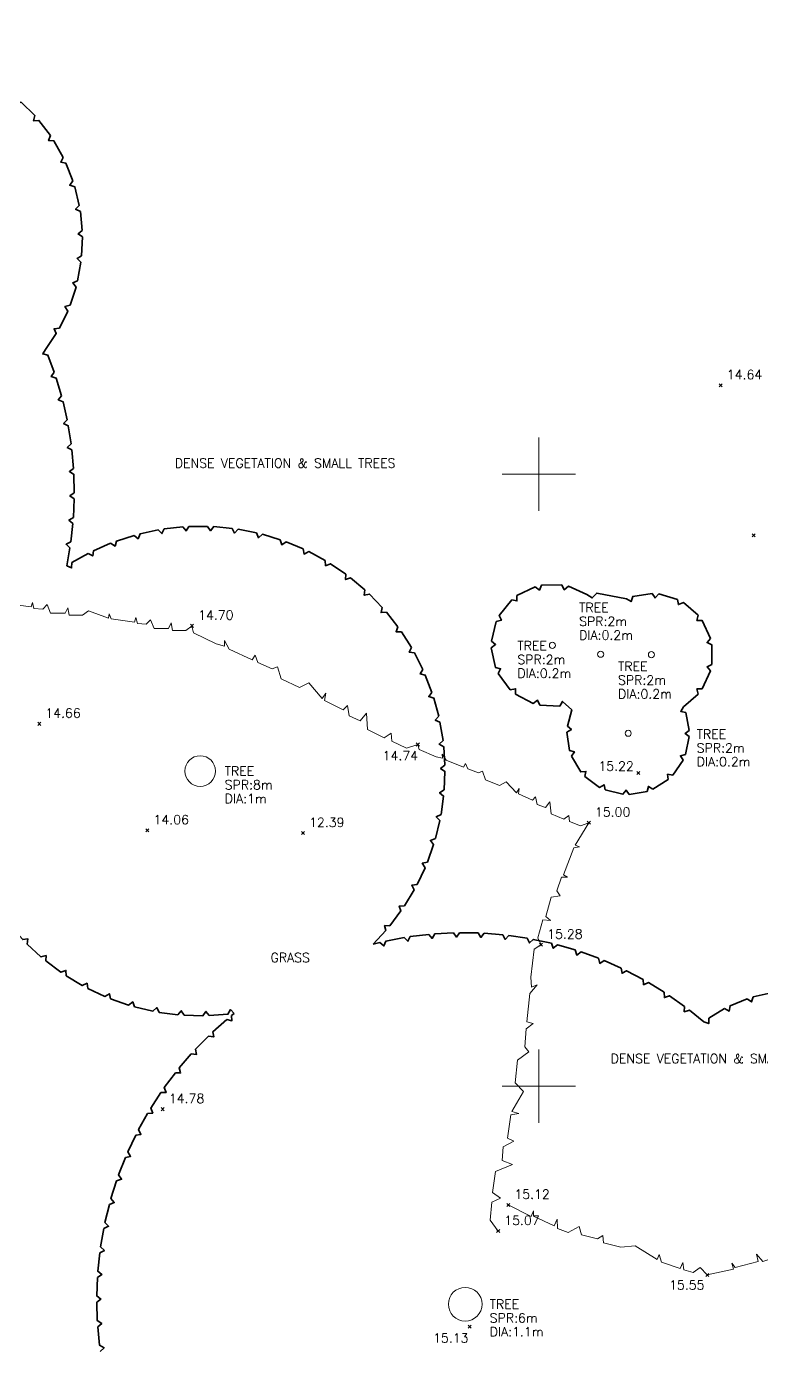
# Model space of a CAD drawing. Extents: x 521064 to 521635, y 174590 to 175241.
# Drawn here: x 521463.25 to 521487.28, y 174811.39 to 174854.63 of the extents above; entities that cross this region are included whole.
import ezdxf

# ---------------------------------------------------------------- set-up
doc = ezdxf.new("R2010")
doc.units = 0
doc.header["$PDMODE"] = 3
doc.header["$PDSIZE"] = 0.05
doc.layers.get('0').update_dxf_attribs({"linetype": 'CONTINUOUS', "lineweight": 18})
for name, color, linetype, lineweight in [('I031G_SURVEY-GRID', 7, 'CONTINUOUS', 18), ('I904G_HATCHING', 62, 'CONTINUOUS', 18), ('I910T_TXT-GEN-S', 7, 'CONTINUOUS', 13), ('I923G_SURVEY-POINT', 7, 'CONTINUOUS', 18), ('I923T_SURVEY-LEVEL', 7, 'CONTINUOUS', 13), ('I941G_TREE', 72, 'CONTINUOUS', 18), ('I941G_TREE-VEG', 6, 'CONTINUOUS', 35), ('I941T_TREE-TXT', 82, 'CONTINUOUS', 13), ('I995G_VEGETATION', 102, 'CONTINUOUS', 18)]:
    doc.layers.add(name, color=color, linetype=linetype, lineweight=lineweight)
doc.styles.add('MONOTXT', font='simplex.shx')

# ---------------------------------------------------------------- blocks, each defined once
blk = doc.blocks.new('HEL Vegitation')
at = {"color": 0, "linetype": 'ByBlock'}
blk.add_polyline3d([(0, 0, 0), (0.0922, -0.0113, 0), (0.0935, 0.0101, 0), (0.0995, -0.0077, 0), (0.1821, -0.0154, 0), (0.1845, 0.0113, 0), (0.197, -0.0202, 0), (0.2387, -0.0214, 0), (0.2678, 0.0125, 0), (0.2868, -0.0125, 0), (0.3463, -0.0065, 0), (0.3601, 0.0113, 0), (0.3714, -0.0138, 0), (0.4361, -0.0065, 0), (0.4826, 0.015, 0), (0.5749, -0.0053, 0), (0.5749, 0.015, 0), (0.5927, -0.0089, 0), (0.6647, -0.0077, 0), (0.6659, 0.0166, 0), (0.6788, -0.0077, 0), (0.714, -0.0053, 0), (0.7306, 0.0202, 0), (0.7646, 0.0036, 0)], dxfattribs=at)
blk = doc.blocks.new('HER Vegitation')
at = {"color": 0, "linetype": 'ByBlock'}
blk.add_polyline3d([(-0.00004, -0.00003, 0), (0.00496, 0.00717, 0), (0.01646, 0.00967, 0), (0.02056, 0.00527, 0), (0.02246, 0.01117, 0), (0.03586, 0.01367, 0), (0.04366, 0.00467, 0), (0.04396, 0.01187, 0), (0.05246, 0.01397, 0), (0.05806, 0.00867, 0), (0.05866, 0.01307, 0), (0.07366, 0.01587, 0), (0.07616, 0.01117, 0), (0.07586, 0.01587, 0), (0.09056, 0.01277, 0), (0.09396, 0.01967, 0), (0.10836, 0.02277, 0), (0.11586, 0.01747, 0), (0.11806, 0.02087, 0), (0.12926, 0.02367, 0), (0.13396, 0.02057, 0), (0.13366, 0.02467, 0), (0.15176, 0.02867, 0), (0.15836, 0.02587, 0), (0.15586, 0.02897, 0), (0.16176, 0.03147, 0), (0.17966, 0.03497, 0), (0.18366, 0.03187, 0)], dxfattribs=at)

msp = doc.modelspace()

# ---------------------------------------------------------------- hatches: boundary and pattern name
at = {"layer": 'I904G_HATCHING'}
h = msp.add_hatch(dxfattribs=at)
h.set_pattern_fill('ANSI31', color=256, scale=0.05, angle=325, style=0)
h.paths.add_polyline_path([(521444.647, 174870.129), (521444.767, 174870.488), (521444.74, 174870.5), (521448.45, 174880.371), (521449.941, 174884.328), (521450.825, 174886.529), (521450.847, 174886.52), (521450.926, 174886.782), (521450.891, 174886.795), (521451.299, 174887.88), (521451.756, 174889.095), (521452.087, 174889.949), (521456.936, 174902.777), (521456.966, 174902.77), (521457.046, 174902.981), (521457.017, 174902.992), (521457.914, 174905.372), (521457.945, 174905.361), (521458.022, 174905.548), (521457.983, 174905.561), (521458.276, 174906.369), (521462.956, 174918.783), (521466.072, 174927.188), (521464.076, 174927.947), (521468.769, 174940.432, 0.955868), (521469.475, 174942.331), (521471.148, 174946.743), (521474.224, 174954.819), (521476.207, 174954.068), (521476.515, 174954.891), (521477.009, 174956.195), (521478.199, 174959.33), (521484.138, 174974.996), (521479.855, 174976.619), (521476.932, 174977.669), (521452.975, 174986.679), (521435.919, 174993.099), (521428.128, 174972.416), (521429.781, 174971.785), (521430.021, 174971.695), (521433.184, 174970.506), (521434.896, 174969.868), (521438.341, 174968.558), (521441.761, 174967.264), (521445.161, 174965.981), (521448.596, 174964.682), (521455.487, 174962.087), (521455.476, 174962.053), (521458.891, 174960.794), (521462.306, 174959.518), (521465.737, 174958.179), (521469.249, 174956.851), (521468.581, 174955.061), (521467.259, 174951.617), (521465.972, 174948.192), (521464.688, 174944.765), (521463.391, 174941.344), (521462.079, 174937.939), (521459.635, 174931.417), (521459.531, 174931.156), (521458.957, 174929.762), (521455.448, 174931.078), (521445.427, 174934.864), (521445.465, 174934.963), (521438.391, 174937.632), (521438.321, 174937.524), (521426.616, 174941.938), (521417.773, 174945.266), (521416.325, 174941.546), (521415.787, 174940.154), (521415.691, 174939.877), (521414.834, 174937.565), (521414.715, 174937.25), (521412.878, 174932.304), (521410.966, 174927.233), (521411.009, 174927.217), (521410.308, 174925.256), (521409.793, 174923.815), (521409.59, 174923.888), (521409.494, 174923.62), (521409.698, 174923.548), (521409.18, 174922.188), (521408.779, 174921.257), (521408.62, 174921.301), (521408.527, 174921.035), (521408.66, 174920.981), (521406.041, 174913.956), (521403.64, 174907.539), (521403.456, 174907.607), (521403.356, 174907.319), (521403.545, 174907.242), (521403.116, 174906.1), (521402.687, 174904.959), (521402.489, 174905.026), (521402.381, 174904.749), (521402.512, 174904.698), (521400.204, 174898.475), (521397.783, 174892.059), (521397.488, 174891.278), (521397.359, 174891.328), (521397.239, 174891.054), (521397.38, 174890.992), (521396.52, 174888.719), (521396.373, 174888.768), (521396.268, 174888.45), (521396.4, 174888.401), (521395.133, 174885.032), (521394.064, 174882.186), (521391.344, 174874.988), (521391.205, 174875.039), (521391.1, 174874.758), (521391.239, 174874.706), (521390.381, 174872.417), (521390.233, 174872.468), (521390.129, 174872.209), (521390.282, 174872.151), (521389.991, 174871.374), (521387.524, 174864.847), (521385.209, 174858.708), (521385.068, 174858.75), (521384.958, 174858.474), (521385.136, 174858.407), (521384.273, 174856.101), (521384.088, 174856.17), (521383.989, 174855.89), (521384.052, 174855.867), (521381.594, 174849.288), (521380.194, 174845.644), (521379.181, 174842.622), (521379.088, 174842.652), (521379.001, 174842.443), (521378.918, 174842.471), (521378.816, 174842.195), (521378.98, 174842.128), (521378.557, 174841.01), (521378.112, 174839.834), (521377.944, 174839.891), (521377.84, 174839.615), (521383.072, 174837.632), (521382.984, 174837.365), (521384.935, 174836.605), (521385.08, 174836.977), (521386.169, 174836.562), (521388.506, 174835.674), (521388.352, 174835.271), (521393.371, 174833.441), (521399.888, 174830.984), (521407.686, 174828.049), (521413.363, 174825.908), (521419.126, 174823.735), (521420.925, 174823.05), (521421.045, 174823.324), (521426.282, 174821.35), (521427.354, 174824.203), (521427.32, 174824.215), (521427.478, 174824.647), (521431.499, 174835.309), (521432.254, 174837.309), (521433.387, 174840.315), (521433.432, 174840.298), (521433.501, 174840.492), (521433.46, 174840.512), (521434.167, 174842.391), (521436.187, 174847.758), (521438.541, 174854), (521438.591, 174853.981), (521438.659, 174854.174), (521438.603, 174854.195), (521439.179, 174855.772), (521439.467, 174856.559), (521439.537, 174856.534), (521439.624, 174856.779), (521439.578, 174856.801), (521442.591, 174864.822), (521444.411, 174869.65), (521444.599, 174870.147)])
h.paths.add_polyline_path([(521438.717, 174857.381), (521435.251, 174848.11), (521431.729, 174838.752), (521425.657, 174822.654), (521420.511, 174824.595), (521420.393, 174824.326), (521413.716, 174826.844), (521400.241, 174831.919), (521394.66, 174834.024), (521394.785, 174834.358), (521384.508, 174838.264), (521384.366, 174837.9), (521384.23, 174837.953), (521384.32, 174838.228), (521379.294, 174840.133), (521380.232, 174842.61), (521381.135, 174845.306), (521382.53, 174848.934), (521384.99, 174855.516), (521386.144, 174858.355), (521388.459, 174864.494), (521390.927, 174871.022), (521392.331, 174874.771), (521412.215, 174927.383), (521413.816, 174931.956), (521415.653, 174936.902), (521416.719, 174939.791), (521418.346, 174943.982), (521426.264, 174941.002), (521426.263, 174941.002), (521437.969, 174936.588), (521445.074, 174933.929), (521459.59, 174928.444), (521463.016, 174937.589), (521465.624, 174944.414), (521466.908, 174947.841), (521469.518, 174954.712), (521470.534, 174957.435), (521466.09, 174959.114), (521462.656, 174960.455), (521459.241, 174961.73), (521455.839, 174963.023), (521448.948, 174965.618), (521445.514, 174966.917), (521442.114, 174968.2), (521438.696, 174969.492), (521429.424, 174973.021), (521436.502, 174991.811), (521452.622, 174985.743), (521482.836, 174974.381), (521475.623, 174955.358), (521473.644, 174956.108), (521470.213, 174947.099), (521468.539, 174942.685), (521467.833, 174940.784), (521462.789, 174927.366), (521464.79, 174926.606), (521462.019, 174919.134), (521457.341, 174906.722), (521456, 174903.131), (521451.152, 174890.302), (521449.005, 174884.68), (521444.766, 174873.426), (521443.663, 174870.5)], flags=16)

# ---------------------------------------------------------------- linework, layer by layer
at = {"layer": 'I031G_SURVEY-GRID'}
for p, q in [((521480, 174841.2), (521480, 174838.8)), ((521478.8, 174840), (521481.2, 174840)), ((521480, 174821.2), (521480, 174818.8)), ((521478.8, 174820), (521481.2, 174820))]:
    msp.add_line(p, q, dxfattribs=at)
at = {"layer": 'I923G_SURVEY-POINT'}
for p in [(521485.945, 174842.909, 14.635), (521487.021, 174838.006, 14.923), (521468.662, 174835.045, 14.701), (521463.666, 174831.844, 14.658), (521476.044, 174831.168, 14.736), (521483.253, 174830.234, 15.22), (521481.634, 174828.611, 15), (521467.203, 174828.362, 14.063), (521472.288, 174828.272, 12.386), (521480.072, 174824.622, 15.276), (521467.706, 174819.25, 14.781), (521478.999, 174816.121, 15.121), (521478.67, 174815.265, 15.074), (521485.507, 174813.832, 15.546), (521477.737, 174812.138, 15.131)]:
    msp.add_point(p, dxfattribs=at)
at = {"layer": 'I941G_TREE'}
for centre, radius in [((521480.445, 174834.407), 0.1), ((521482.019, 174834.118), 0.1), ((521483.681, 174834.102), 0.1), ((521482.92, 174831.535), 0.1), ((521468.929, 174830.3), 0.5), ((521477.593, 174812.876), 0.55)]:
    msp.add_circle(centre, radius, dxfattribs=at)
at = {"layer": 'I941G_TREE-VEG'}
for points in [[(521463.521, 174851.719), (521463.08, 174852.156), (521462.911, 174852.119), (521462.923, 174852.292)], [(521464.034, 174851.068), (521463.658, 174851.563), (521463.485, 174851.549), (521463.521, 174851.719)], [(521464.453, 174850.353), (521464.148, 174850.895), (521463.975, 174850.905), (521464.034, 174851.068)], [(521464.769, 174849.588), (521464.541, 174850.166), (521464.371, 174850.2), (521464.453, 174850.353)], [(521464.976, 174848.786), (521464.831, 174849.39), (521464.667, 174849.447), (521464.769, 174849.588)], [(521465.072, 174847.963), (521465.011, 174848.582), (521464.856, 174848.661), (521464.976, 174848.786)], [(521465.053, 174847.135), (521465.078, 174847.756), (521464.936, 174847.856), (521465.072, 174847.963)], [(521464.92, 174846.318), (521465.03, 174846.929), (521464.903, 174847.047), (521465.053, 174847.135)], [(521464.676, 174845.526), (521464.869, 174846.117), (521464.76, 174846.251), (521464.92, 174846.318)], [(521464.325, 174844.776), (521464.598, 174845.334), (521464.508, 174845.482), (521464.676, 174845.526)], [(521463.874, 174844.081), (521464.221, 174844.596), (521464.153, 174844.756), (521464.325, 174844.776)], [(521464.16, 174843.331), (521463.95, 174843.895), (521463.783, 174843.935), (521463.874, 174844.081)], [(521464.395, 174842.564), (521464.224, 174843.141), (521464.06, 174843.192), (521464.16, 174843.331)], [(521464.579, 174841.783), (521464.446, 174842.37), (521464.286, 174842.432), (521464.395, 174842.564)], [(521464.71, 174840.992), (521464.617, 174841.586), (521464.461, 174841.659), (521464.579, 174841.783)], [(521464.788, 174840.193), (521464.735, 174840.793), (521464.584, 174840.875), (521464.71, 174840.992)], [(521464.812, 174839.391), (521464.799, 174839.993), (521464.654, 174840.085), (521464.788, 174840.193)], [(521464.783, 174838.59), (521464.81, 174839.191), (521464.671, 174839.293), (521464.812, 174839.391)], [(521464.7, 174837.792), (521464.767, 174838.39), (521464.636, 174838.501), (521464.783, 174838.59)], [(521467.556, 174838.182), (521466.963, 174838.055), (521466.901, 174837.894), (521466.768, 174838.003)], [(521468.359, 174838.28), (521467.756, 174838.214), (521467.678, 174838.06), (521467.556, 174838.182)], [(521469.168, 174838.297), (521468.561, 174838.292), (521468.468, 174838.147), (521468.359, 174838.28)], [(521469.974, 174838.232), (521469.37, 174838.288), (521469.263, 174838.153), (521469.168, 174838.297)], [(521470.77, 174838.086), (521470.174, 174838.203), (521470.054, 174838.079), (521469.974, 174838.232)], [(521464.565, 174837.005), (521464.671, 174837.593), (521464.547, 174837.713), (521464.7, 174837.792)], [(521466.001, 174837.745), (521465.445, 174837.502), (521465.417, 174837.332), (521465.264, 174837.411)], [(521466.768, 174838.003), (521466.19, 174837.817), (521466.145, 174837.651), (521466.001, 174837.745)], [(521471.546, 174837.86), (521470.966, 174838.037), (521470.834, 174837.926), (521470.77, 174838.086)], [(521472.296, 174837.557), (521471.737, 174837.791), (521471.594, 174837.695), (521471.546, 174837.86)], [(521465.264, 174837.411), (521464.736, 174837.113), (521464.725, 174836.941), (521464.565, 174837.005)], [(521473.012, 174837.18), (521472.479, 174837.47), (521472.327, 174837.388), (521472.296, 174837.557)], [(521473.686, 174836.732), (521473.185, 174837.074), (521473.026, 174837.008), (521473.012, 174837.18)], [(521474.311, 174836.219), (521473.847, 174836.61), (521473.682, 174836.56), (521473.686, 174836.732)], [(521480.749, 174836.383), (521480.091, 174836.375), (521480.016, 174836.216), (521479.877, 174836.324)], [(521481.563, 174836.065), (521480.964, 174836.338), (521480.828, 174836.227), (521480.749, 174836.383)], [(521474.881, 174835.645), (521474.459, 174836.081), (521474.29, 174836.048), (521474.311, 174836.219)], [(521479.877, 174836.324), (521479.285, 174836.036), (521479.285, 174835.86), (521479.113, 174835.899)], [(521482.867, 174835.929), (521481.893, 174836.114), (521481.747, 174835.958), (521481.563, 174836.065)], [(521483.703, 174836.102), (521483.068, 174836.006), (521483.017, 174835.839), (521482.867, 174835.929)], [(521484.535, 174835.91), (521483.918, 174836.088), (521483.802, 174835.958), (521483.703, 174836.102)], [(521475.39, 174835.017), (521475.014, 174835.493), (521474.843, 174835.478), (521474.881, 174835.645)], [(521479.113, 174835.899), (521478.701, 174835.386), (521478.775, 174835.227), (521478.604, 174835.189)], [(521485.212, 174835.389), (521484.725, 174835.808), (521484.565, 174835.739), (521484.535, 174835.91)], [(521478.604, 174835.189), (521478.45, 174834.549), (521478.585, 174834.437), (521478.446, 174834.329)], [(521485.609, 174834.634), (521485.341, 174835.218), (521485.167, 174835.221), (521485.212, 174835.389)], [(521475.834, 174834.341), (521475.508, 174834.852), (521475.335, 174834.854), (521475.39, 174835.017)], [(521485.655, 174833.781), (521485.655, 174834.424), (521485.498, 174834.499), (521485.609, 174834.634)], [(521476.206, 174833.623), (521475.934, 174834.165), (521475.763, 174834.184), (521475.834, 174834.341)], [(521478.446, 174834.329), (521478.58, 174833.685), (521478.75, 174833.641), (521478.67, 174833.484)], [(521485.342, 174832.987), (521485.609, 174833.571), (521485.498, 174833.705), (521485.655, 174833.781)], [(521476.505, 174832.871), (521476.288, 174833.438), (521476.12, 174833.474), (521476.206, 174833.623)], [(521478.67, 174833.484), (521479.065, 174832.958), (521479.238, 174832.991), (521479.233, 174832.815)], [(521484.725, 174832.396), (521485.212, 174832.815), (521485.167, 174832.984), (521485.342, 174832.987)], [(521476.726, 174832.093), (521476.567, 174832.678), (521476.403, 174832.732), (521476.505, 174832.871)], [(521479.233, 174832.815), (521479.815, 174832.508), (521479.957, 174832.612), (521480.027, 174832.451)], [(521480.027, 174832.451), (521480.684, 174832.421), (521480.769, 174832.575), (521481.08, 174832.303), (521480.934, 174831.769), (521481.064, 174831.659), (521480.92, 174831.569)], [(521476.867, 174831.296), (521476.768, 174831.895), (521476.611, 174831.964), (521476.726, 174832.093)], [(521484.918, 174831.625), (521484.802, 174832.212), (521484.637, 174832.251), (521484.725, 174832.396)], [(521484.795, 174830.839), (521484.917, 174831.424), (521484.78, 174831.525), (521484.918, 174831.625)], [(521476.927, 174830.49), (521476.889, 174831.095), (521476.74, 174831.18), (521476.867, 174831.296)], [(521480.92, 174831.569), (521481, 174830.976), (521481.163, 174830.926), (521481.065, 174830.787)], [(521481.065, 174830.787), (521481.37, 174830.272), (521481.539, 174830.289), (521481.504, 174830.123)], [(521484.375, 174830.163), (521484.716, 174830.655), (521484.629, 174830.801), (521484.795, 174830.839)], [(521476.905, 174829.681), (521476.929, 174830.287), (521476.788, 174830.387), (521476.927, 174830.49)], [(521481.504, 174830.123), (521481.985, 174829.767), (521482.134, 174829.85), (521482.166, 174829.683)], [(521483.725, 174829.704), (521484.231, 174830.024), (521484.208, 174830.193), (521484.375, 174830.163)], [(521476.802, 174828.879), (521476.887, 174829.48), (521476.757, 174829.593), (521476.905, 174829.681)], [(521482.166, 174829.683), (521482.748, 174829.543), (521482.853, 174829.676), (521482.948, 174829.535)], [(521482.948, 174829.535), (521483.538, 174829.633), (521483.583, 174829.797), (521483.725, 174829.704)], [(521476.618, 174828.091), (521476.763, 174828.68), (521476.646, 174828.806), (521476.802, 174828.879)], [(521476.356, 174827.326), (521476.56, 174827.897), (521476.455, 174828.035), (521476.618, 174828.091)], [(521476.017, 174826.591), (521476.278, 174827.139), (521476.188, 174827.286), (521476.356, 174827.326)], [(521475.607, 174825.895), (521475.921, 174826.413), (521475.847, 174826.568), (521476.017, 174826.591)], [(521475.128, 174825.243), (521475.493, 174825.727), (521475.434, 174825.889), (521475.607, 174825.895)], [(521462.72, 174825.255), (521463.127, 174824.792), (521463.299, 174824.816), (521463.27, 174824.645)], [(521474.585, 174824.643), (521474.998, 174825.088), (521474.956, 174825.255), (521475.128, 174825.243)], [(521474.805, 174824.7), (521474.585, 174824.643)], [(521475.598, 174824.858), (521475.003, 174824.745), (521474.935, 174824.586), (521474.805, 174824.7)], [(521476.399, 174824.962), (521475.797, 174824.889), (521475.719, 174824.736), (521475.598, 174824.858)], [(521477.205, 174825.013), (521476.6, 174824.98), (521476.512, 174824.832), (521476.399, 174824.962)], [(521478.013, 174825.008), (521477.407, 174825.017), (521477.309, 174824.875), (521477.205, 174825.013)], [(521478.818, 174824.95), (521478.215, 174824.999), (521478.107, 174824.864), (521478.013, 174825.008)], [(521479.618, 174824.837), (521479.019, 174824.927), (521478.903, 174824.799), (521478.818, 174824.95)], [(521480.409, 174824.671), (521479.817, 174824.8), (521479.692, 174824.681), (521479.618, 174824.837)], [(521463.27, 174824.645), (521463.723, 174824.226), (521463.891, 174824.267), (521463.881, 174824.094)], [(521481.186, 174824.452), (521480.605, 174824.621), (521480.472, 174824.511), (521480.409, 174824.671)], [(521481.947, 174824.181), (521481.378, 174824.389), (521481.239, 174824.288), (521481.186, 174824.452)], [(521463.881, 174824.094), (521464.374, 174823.724), (521464.537, 174823.782), (521464.544, 174823.609)], [(521482.689, 174823.859), (521482.135, 174824.105), (521481.989, 174824.014), (521481.947, 174824.181)], [(521483.406, 174823.489), (521482.87, 174823.771), (521482.719, 174823.69), (521482.689, 174823.859)], [(521464.544, 174823.609), (521465.072, 174823.291), (521465.229, 174823.366), (521465.254, 174823.194)], [(521484.098, 174823.071), (521483.582, 174823.389), (521483.425, 174823.318), (521483.406, 174823.489)], [(521465.254, 174823.194), (521465.812, 174822.933), (521465.96, 174823.023), (521466.002, 174822.855)], [(521484.759, 174822.607), (521484.266, 174822.959), (521484.105, 174822.899), (521484.098, 174823.071)], [(521487.597, 174823.053), (521487.006, 174822.918), (521486.951, 174822.755), (521486.813, 174822.857)], [(521466.002, 174822.855), (521466.584, 174822.652), (521466.722, 174822.756), (521466.782, 174822.594)], [(521466.782, 174822.594), (521467.381, 174822.451), (521467.508, 174822.57), (521467.584, 174822.414)], [(521485.388, 174822.1), (521484.92, 174822.484), (521484.754, 174822.435), (521484.759, 174822.607)], [(521486.07, 174822.536), (521485.552, 174822.219), (521485.552, 174822.048), (521485.388, 174822.1)], [(521486.813, 174822.857), (521486.25, 174822.628), (521486.223, 174822.458), (521486.07, 174822.536)], [(521467.584, 174822.414), (521468.195, 174822.334), (521468.308, 174822.465), (521468.4, 174822.318)], [(521468.4, 174822.318), (521469.016, 174822.301), (521469.116, 174822.442), (521469.222, 174822.306)], [(521469.8, 174822.182), (521469.347, 174821.78), (521469.37, 174821.609), (521469.201, 174821.641)], [(521469.222, 174822.306), (521469.837, 174822.352), (521469.921, 174822.503), (521470.041, 174822.378)], [(521470.041, 174822.378), (521469.955, 174822.311), (521469.966, 174822.14), (521469.8, 174822.182)], [(521469.201, 174821.641), (521468.776, 174821.208), (521468.81, 174821.039), (521468.639, 174821.06)], [(521468.639, 174821.06), (521468.245, 174820.6), (521468.29, 174820.434), (521468.118, 174820.442)], [(521468.118, 174820.442), (521467.756, 174819.957), (521467.812, 174819.794), (521467.64, 174819.791)], [(521467.64, 174819.791), (521467.311, 174819.282), (521467.379, 174819.124), (521467.207, 174819.109)], [(521467.207, 174819.109), (521466.913, 174818.58), (521466.991, 174818.426), (521466.821, 174818.4)], [(521466.821, 174818.4), (521466.562, 174817.852), (521466.651, 174817.704), (521466.483, 174817.666)], [(521466.483, 174817.666), (521466.262, 174817.102), (521466.36, 174816.96), (521466.195, 174816.911)], [(521466.195, 174816.911), (521466.013, 174816.333), (521466.12, 174816.199), (521465.959, 174816.139)], [(521465.959, 174816.139), (521465.816, 174815.55), (521465.932, 174815.423), (521465.775, 174815.352)], [(521465.775, 174815.352), (521465.672, 174814.755), (521465.797, 174814.636), (521465.645, 174814.555)], [(521465.645, 174814.555), (521465.582, 174813.952), (521465.714, 174813.842), (521465.568, 174813.751)], [(521465.568, 174813.751), (521465.546, 174813.145), (521465.686, 174813.044), (521465.546, 174812.943)], [(521465.546, 174812.943), (521465.565, 174812.338), (521465.711, 174812.246), (521465.578, 174812.136)], [(521465.578, 174812.136), (521465.638, 174811.533), (521465.789, 174811.451), (521465.664, 174811.333)]]:
    msp.add_lwpolyline(points, dxfattribs=at)
at = {"layer": 'I995G_VEGETATION'}
for points, elevation in [([(521465.277, 174835.54), (521465.076, 174835.39), (521464.642, 174835.392), (521464.6, 174835.639), (521464.511, 174835.459), (521464.034, 174835.459), (521463.923, 174835.738), (521463.783, 174835.595), (521463.493, 174835.614), (521463.444, 174835.808), (521463.399, 174835.665), (521462.636, 174835.768), (521462.569, 174835.936), (521462.547, 174835.787), (521461.892, 174836.035)], 14.701), ([(521468.662, 174835.045), (521468.461, 174834.895), (521468.027, 174834.897), (521467.985, 174835.144), (521467.896, 174834.964), (521467.419, 174834.964), (521467.308, 174835.243), (521467.168, 174835.1), (521466.878, 174835.119), (521466.829, 174835.313), (521466.784, 174835.17), (521466.02, 174835.273), (521465.954, 174835.441), (521465.932, 174835.292), (521465.277, 174835.54)], 14.701), ([(521480.072, 174824.622), (521479.971, 174824.851), (521480.135, 174825.436), (521480.385, 174825.421), (521480.23, 174825.548), (521480.401, 174826.176), (521480.698, 174826.221), (521480.59, 174826.389), (521480.738, 174826.83), (521480.938, 174826.834), (521480.809, 174826.91), (521481.146, 174827.793), (521481.324, 174827.82), (521481.184, 174827.874), (521481.634, 174828.611)], 15.276)]:
    msp.add_lwpolyline(points, dxfattribs=dict(at, elevation=elevation))

# ---------------------------------------------------------------- block references
at = {"layer": 'I995G_VEGETATION', "linetype": 'Continuous'}
for name, p, xscale, yscale, zscale, rotation in [('HER Vegitation', (521476.044, 174831.168, 14.736), 44.73325426267891, 44.73325426267891, 44.73325426267891, 142.5065624561053), ('HER Vegitation', (521481.634, 174828.611, 15), 32.97795283935134, 32.97795283935134, 32.97795283935134, 145.6275164272508), ('HER Vegitation', (521478.67, 174815.265, 15.074), 50.75703665000803, 50.75703665000802, 50.75703665000802, 71.69346246989755), ('HEL Vegitation', (521478.999, 174816.121, 15.121), 9.022519099595149, 9.022519099595149, 9.022519099595149, 340.3496829493321), ('HEL Vegitation', (521485.507, 174813.832, 15.546), 9.420324687044152, 9.420324687044152, 9.420324687044152, 19.43628653408057)]:
    msp.add_blockref(name, p, dxfattribs=dict(at, xscale=xscale, yscale=yscale, zscale=zscale, rotation=rotation))

# ---------------------------------------------------------------- texts
at = {"layer": 'I910T_TXT-GEN-S', "style": 'MONOTXT'}
for s, p in [('DENSE VEGETATION & SMALL TREES', (521468.099, 174840.214)), ('GRASS', (521471.228, 174824.056)), ('DENSE VEGETATION & SMALL TREES', (521482.347, 174820.755))]:
    msp.add_text(s, height=0.3, dxfattribs=at).set_placement(p)
at = {"layer": 'I923T_SURVEY-LEVEL', "style": 'MONOTXT'}
for s, p in [('14.64', (521486.145, 174843.109, 14.635)), ('14.70', (521468.862, 174835.245, 14.701)), ('14.66', (521463.866, 174832.044, 14.658)), ('14.74', (521474.894, 174830.655, 14.736)), ('15.22', (521481.947, 174830.311, 15.22)), ('15.00', (521481.834, 174828.811, 15)), ('14.06', (521467.403, 174828.562, 14.063)), ('12.39', (521472.488, 174828.472, 12.386)), ('15.28', (521480.272, 174824.822, 15.276)), ('14.78', (521467.906, 174819.45, 14.781)), ('15.12', (521479.199, 174816.321, 15.121)), ('15.07', (521478.87, 174815.465, 15.074)), ('15.55', (521484.257, 174813.354, 15.546)), ('15.13', (521476.541, 174811.621, 15.131))]:
    msp.add_text(s, height=0.3, dxfattribs=at).set_placement(p)
at = {"layer": 'I941T_TREE-TXT', "style": 'MONOTXT'}
for s, p in [('TREE', (521481.316, 174835.493)), ('SPR:2m', (521481.316, 174835.043)), ('DIA:0.2m', (521481.316, 174834.593)), ('TREE', (521479.298, 174834.246)), ('SPR:2m', (521479.298, 174833.796)), ('TREE', (521482.588, 174833.573)), ('DIA:0.2m', (521479.298, 174833.346)), ('SPR:2m', (521482.588, 174833.123)), ('DIA:0.2m', (521482.588, 174832.673)), ('TREE', (521485.159, 174831.355)), ('SPR:2m', (521485.159, 174830.905)), ('DIA:0.2m', (521485.159, 174830.455)), ('TREE', (521469.729, 174830.15)), ('SPR:8m', (521469.729, 174829.7)), ('DIA:1m', (521469.729, 174829.25)), ('TREE', (521478.393, 174812.726)), ('SPR:6m', (521478.393, 174812.276)), ('DIA:1.1m', (521478.393, 174811.826))]:
    msp.add_text(s, height=0.3, dxfattribs=at).set_placement(p)

doc.saveas('drawing.dxf')
